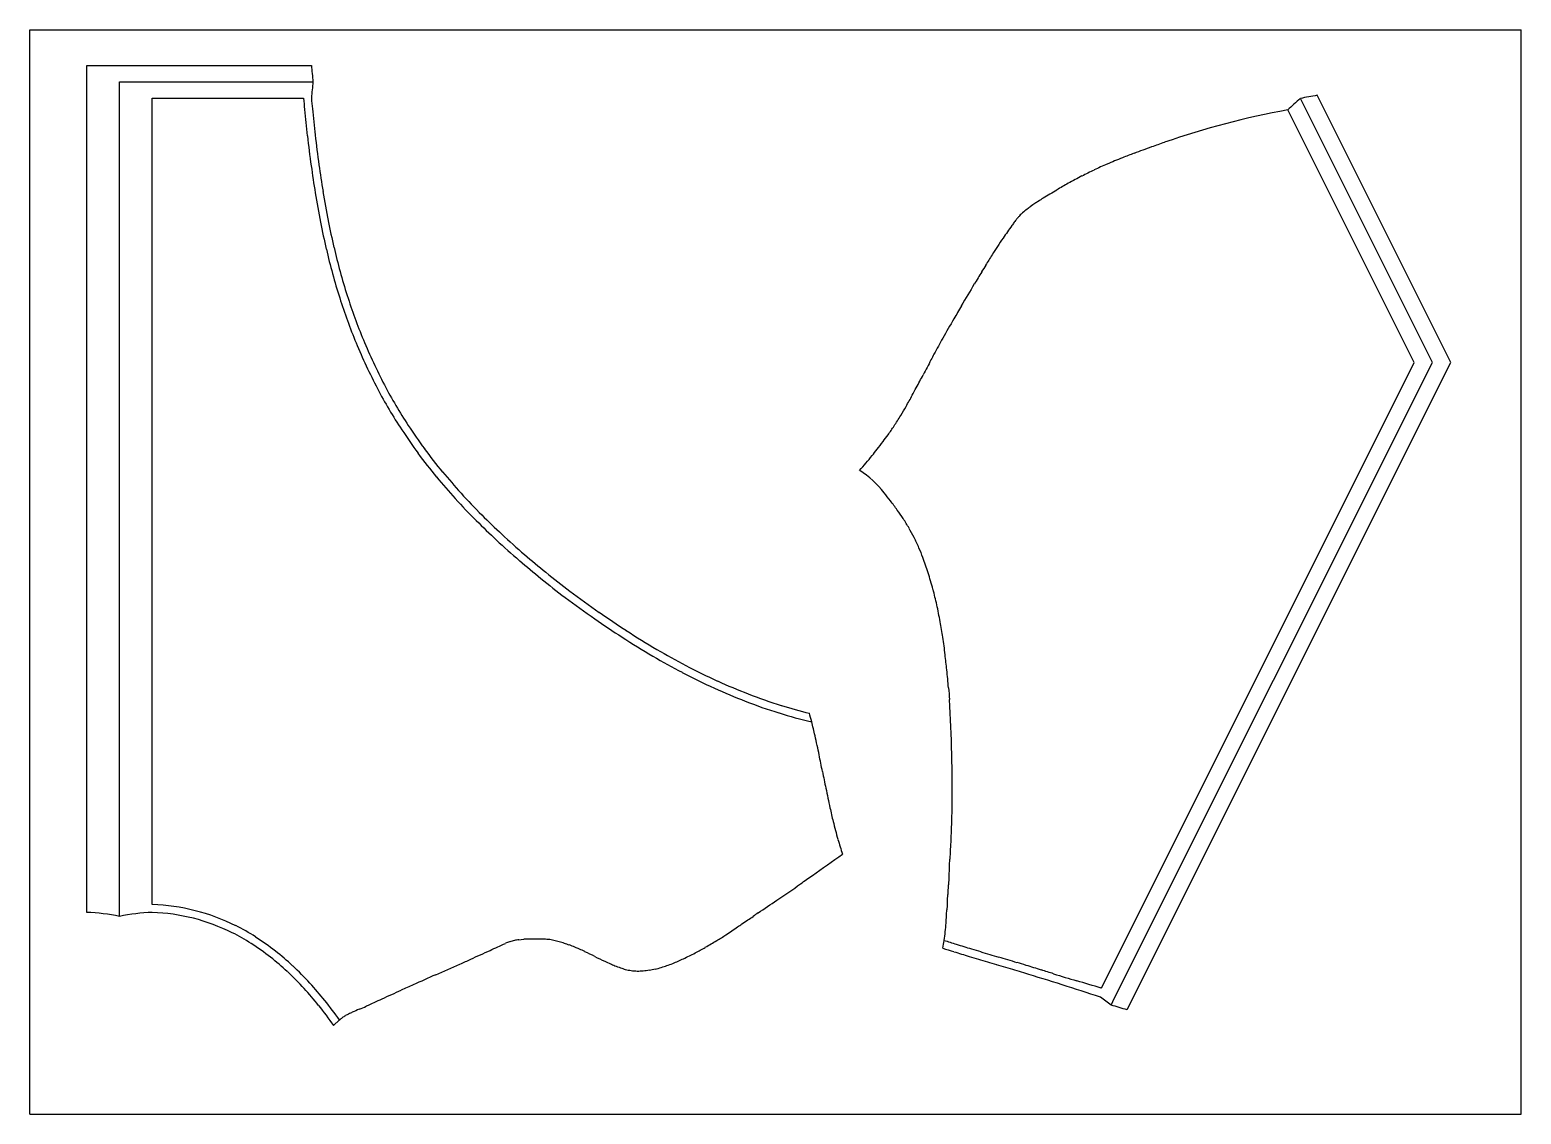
# Model space of a CAD drawing. Extents: x -48 to 1052, y -4104 to -3304.
import ezdxf

# ---------------------------------------------------------------- set-up
doc = ezdxf.new("R2010")
doc.units = 0
doc.layers.add('CUT', color=4, linetype='Continuous', lineweight=25, true_color=0x00ffff)

msp = doc.modelspace()

# ---------------------------------------------------------------- linework, layer by layer
at = {"layer": 'CUT'}
for p, q in [((-47.7, -4104.4), (-47.7, -3304.4)), ((-47.7, -3304.4), (1052.3, -3304.4)), ((1052.3, -4104.4), (1052.3, -3304.4)), ((-5.6, -3354.9), (-5.6, -3330.8)), ((-5.6, -3330.8), (18.5, -3330.8)), ((18.5, -3330.8), (42.7, -3330.8)), ((42.7, -3330.8), (154.3, -3330.8)), ((154.3, -3330.8), (160.1, -3330.8)), ((18.5, -3354.9), (18.5, -3342.8)), ((18.5, -3342.8), (42.7, -3342.8)), ((42.7, -3342.8), (161.2, -3342.8)), ((-5.6, -3949.8), (-5.6, -3354.9)), ((18.5, -3958.5), (18.5, -3354.9)), ((42.7, -3949.8), (42.7, -3354.9)), ((42.7, -3354.9), (154.3, -3354.9)), ((1000.4, -3549.9), (901.8, -3352.7)), ((973.4, -3549.9), (880.2, -3363.5)), ((986.9, -3549.9), (889.5, -3355.1)), ((742.7, -4011.4), (973.4, -3549.9)), ((752.5, -4018.7), (986.9, -3549.9)), ((764.3, -4022.2), (1000.4, -3549.9)), ((-5.6, -3955.6), (-5.6, -3949.8)), ((312.9, -3975.8), (316.8, -3975.4)), ((749.9, -4023.9), (752.5, -4018.7)), ((764.3, -4022.2), (761.6, -4027.5)), ((180.7, -4034.9), (176.4, -4039)), ((-47.7, -4104.4), (1052.3, -4104.4))]:
    msp.add_line(p, q, dxfattribs=at)
for centre, radius, start, end in [((1583.2, -3202.9), 1428.9, 185.1322, 185.619), ((1583.2, -3482.7), 1428.9, 174.381, 174.8538), ((1583.2, -3227.1), 1434.7, 185.1108, 185.4426), ((1583.2, -3227.1), 1428.9, 185.1322, 185.4426), ((1006.6, -3936.5), 593.1, 100.174, 101.3874), ((1211.5, -3262.5), 1061.3, 185.4426, 186.5008), ((1211.5, -3262.5), 1055.5, 185.4426, 186.5008), ((985, -3947.3), 593.1, 100.174, 109.2692), ((1284.3, -3797.6), 593.1, 131.7427, 132.9561), ((1093.2, -3276), 942.2, 186.5008, 187.8573), ((1093.2, -3276), 936.4, 186.5008, 187.8573), ((1189.6, -4532.6), 1213.1, 109.2692, 109.7519), ((907, -3776.3), 405.7, 111.5095, 113.2608), ((940.5, -3861.2), 497, 110.4573, 111.5095), ((1153.4, -4431.8), 1106, 109.7519, 110.4573), ((917.1, -3300.3), 764.4, 187.8573, 189.3634), ((917.1, -3300.3), 758.6, 187.8573, 189.3634), ((856.8, -3659.8), 278.8, 115.3606, 117.4405), ((858.3, -3662.8), 282.2, 113.2608, 115.3606), ((915.2, -3768.6), 402.4, 119.2907, 120.6905), ((890.7, -3725), 352.4, 117.4405, 119.2907), ((853.3, -3310.8), 699.8, 189.3634, 191.1668), ((853.3, -3310.8), 694, 189.3634, 191.1668), ((780.6, -3563.3), 157, 122.5497, 123.5883), ((893.3, -3739.9), 366.5, 121.8698, 122.5497), ((999.2, -3910.2), 567, 120.6905, 121.8698), ((707.1, -3465.1), 34.1, 136.5903, 140.0115), ((707.4, -3465.3), 34.5, 131.3302, 136.5903), ((726.4, -3487), 63.3, 127.4486, 131.3302), ((742, -3507.3), 88.9, 125.3421, 127.4486), ((764.7, -3539.4), 128.3, 123.5883, 125.3421), ((754.2, -3330.4), 598.8, 191.1668, 193.1164), ((754.2, -3330.4), 593, 191.1672, 193.1164), ((1435.8, -3982.6), 928, 144.8874, 145.5854), ((867.2, -3582.8), 232.9, 144.1497, 144.8874), ((731, -3484.4), 64.9, 142.7525, 144.1497), ((721.7, -3477.3), 53.2, 140.0115, 142.7525), ((629.7, -3360), 465, 193.0452, 197.5772), ((1002.3, -3685.6), 402.6, 146.6466, 147.681), ((1001.5, -3685.1), 401.6, 145.5854, 146.6466), ((629.7, -3360), 470.8, 193.0452, 197.5772), ((1183.5, -3800.3), 617, 147.681, 148.5165), ((2759.1, -4749.8), 2456.5, 148.9571, 149.2012), ((1300.4, -3871.8), 754, 148.5165, 148.9571), ((4032.6, -5508.9), 3939.2, 149.2012, 149.4733), ((584, -3374.5), 422.8, 197.5772, 202.3597), ((584, -3374.5), 417, 197.5772, 202.3597), ((1844.6, -4218.7), 1399, 149.4733, 149.9297), ((1621.8, -4089.7), 1141.6, 149.9297, 150.7528), ((562, -3383.5), 399, 202.3597, 207.7096), ((562, -3383.5), 393.2, 202.3597, 207.7096), ((1295.2, -3906.8), 767.3, 150.7528, 151.7569), ((4438.6, -5564.8), 4321.1, 152.1778, 152.3414), ((1194.4, -3852.7), 652.9, 151.7569, 152.1778), ((-964.6, -2733), 1779.2, 331.9912, 332.3414), ((525.4, -3402.8), 357.7, 207.7096, 213.3607), ((525.4, -3402.8), 351.9, 207.7096, 213.3631), ((181.9, -3344.1), 480, 330.2533, 331.3831), ((85.4, -3291.5), 589.9, 331.3831, 331.9912), ((324.8, -3425.8), 315.4, 328.8596, 330.2533), ((530.6, -3401.5), 356.9, 213.0693, 216.4069), ((414.1, -3482.2), 209.7, 324.7437, 326.9341), ((362.4, -3448.6), 271.4, 326.9341, 328.8596), ((530.6, -3401.5), 362.7, 213.0716, 216.4074), ((413.6, -3481.8), 210.3, 323.0503, 324.7437), ((563.6, -3377.2), 403.8, 216.4074, 219.569), ((563.6, -3377.2), 398, 216.4074, 219.569), ((180.9, -3295.1), 508.8, 318.917, 320.5251), ((323.8, -3412.8), 323.6, 320.5251, 321.5732), ((360.8, -3442.1), 276.4, 321.5732, 323.0503), ((522.8, -3693), 76, 38.2621, 56.7762), ((583.2, -3360.9), 429.2, 219.569, 222.3664), ((583.2, -3360.9), 423.4, 219.569, 222.3664), ((629.6, -3318.7), 492, 222.3664, 224.9792), ((629.6, -3318.7), 486.2, 222.3664, 224.9792), ((389.7, -3802.8), 248.5, 37.3853, 39.1405), ((408.1, -3788.7), 225.3, 35.2412, 37.3853), ((656.5, -3291.8), 524.2, 224.9792, 227.2291), ((438.3, -3767.4), 188.4, 32.8964, 35.2412), ((656.5, -3291.8), 530, 224.9792, 227.2291), ((450.4, -3759.5), 174, 30.1429, 32.8964), ((470.5, -3747.9), 150.7, 27.1846, 30.1429), ((720.2, -3222.9), 623.9, 227.2291, 229.3028), ((720.2, -3222.9), 618.1, 227.2291, 229.3028), ((478.6, -3743.7), 141.6, 23.832, 27.1846), ((757.7, -3179.4), 681.3, 229.3028, 231.0373), ((757.7, -3179.4), 675.5, 229.3028, 231.0373), ((491.6, -3738), 127.4, 20.297, 23.832), ((389.6, -3776.1), 236.2, 17.512, 20.3921), ((851.2, -3063.7), 824.3, 231.0373, 232.6086), ((357.8, -3786.1), 269.6, 14.8161, 17.512), ((851.2, -3063.7), 830.1, 231.0373, 232.6086), ((337.3, -3791.6), 290.9, 12.5026, 14.8161), ((838.5, -3066.2), 820.3, 233.2089, 235.0874), ((838.5, -3066.2), 814.6, 233.2089, 235.0874), ((283, -3803.6), 346.5, 10.3828, 12.5026), ((755, -3185.9), 674.4, 235.0874, 237.1592), ((755, -3185.9), 668.6, 235.0874, 237.1592), ((723.7, -3234.2), 611.1, 237.1592, 239.64), ((247.9, -3810), 382.1, 8.6473, 10.3828), ((723.7, -3234.2), 616.9, 237.1592, 239.64), ((675.7, -3316.2), 516.1, 239.64, 242.3372), ((150, -3824.9), 481.2, 7.1007, 8.6473), ((675.7, -3316.2), 521.9, 239.64, 242.3372), ((83.5, -3833.2), 548.1, 5.925, 7.1007), ((657.7, -3350.6), 483.1, 242.3372, 245.4854), ((657.7, -3350.6), 477.3, 242.3372, 245.4854), ((-135.1, -3855.9), 767.9, 4.9316, 5.925), ((631.2, -3408.7), 419.2, 245.4854, 248.8652), ((631.2, -3408.7), 413.4, 245.4854, 248.8652), ((621.9, -3432.7), 387.7, 248.8652, 252.6991), ((1473.3, -3732.4), 845.2, 183.8981, 184.4824), ((621.9, -3432.7), 393.5, 248.8652, 252.6991), ((610, -3471.2), 347.4, 252.6991, 256.2332), ((-529.2, -3867.7), 1161.9, 359.4342, 3.4177), ((610, -3471.2), 353.2, 252.6991, 256.7459), ((158.9, -3909.8), 382.1, 14.3842, 15.3727), ((158.9, -3909.8), 382.1, 12.7943, 14.3842), ((-163.2, -3983), 712.4, 11.63, 12.7943), ((-795.6, -4113.1), 1358, 11.101, 11.63), ((2792.5, -3409.1), 2298.5, 191.101, 191.4135), ((1420.8, -3686), 899.1, 191.4135, 192.359), ((961.3, -3786.7), 428.7, 192.359, 193.7282), ((167, -3874.3), 465.6, 357.7783, 359.3938), ((886.8, -3804.9), 352, 193.7282, 195.945), ((60.2, -3870.1), 572.5, 356.8453, 357.7783), ((788, -3833.2), 249.2, 195.945, 198.5797), ((-775.9, -3824.1), 1410, 356.2507, 356.8453), ((-7858.3, 7919.1), 14516.1, 305.29812, 305.40537), ((4781.7, -4200.5), 4160.5, 176.1643, 176.2468), ((-3332.4, -3656.5), 3971.9, 356.1643, 356.2507), ((-640.2, -2278), 2022.9, 304.4249, 305.0263), ((-775.9, -2084.3), 2259.3, 305.0263, 305.2981), ((1594, -3994.9), 966.1, 176.4566, 176.7518), ((2537.5, -4053.3), 1911.3, 176.2468, 176.4566), ((-200.8, -2919.1), 1245.6, 303.6585, 304.4249), ((950.1, -3964.3), 321.6, 176.3498, 177.3001), ((784.9, -3953.8), 156, 174.9855, 176.3498), ((-10.7, -4098.9), 143.4, 78.2299, 87.9702), ((47.8, -4098.9), 143.4, 92.0861, 101.7701), ((37.6, -4098.9), 149.2, 63.486, 88.0491), ((37.6, -4098.9), 143.4, 63.486, 87.9702), ((-1104.8, -1658.8), 2796.2, 304.5747, 304.6687), ((3305.9, -8036), 4957.7, 124.6157, 124.6687), ((358.6, -3944.8), 270.2, 356.031, 357.1411), ((100.8, -3931.9), 528.3, 357.1411, 357.6318), ((1409.7, -3986), 781.6, 177.3001, 177.6318), ((33.2, -4107.7), 153.3, 57.4494, 63.486), ((33.2, -4107.7), 159.1, 57.4494, 63.486), ((139.1, -3470.9), 598.2, 303.1022, 304.0946), ((22.6, -3298.9), 805.9, 304.0946, 304.3712), ((-362.2, -2736.3), 1487.5, 304.3712, 304.5747), ((485.2, -3953.5), 143.3, 350.8827, 356.031), ((19.7, -4128.9), 178.3, 51.8387, 57.4494), ((19.7, -4128.9), 184.1, 51.8387, 57.4494), ((-864.1, -1439.9), 2794, 294.4379, 294.6932), ((315.3, -4005.9), 30.1, 107.5588, 113.8905), ((317.4, -4012.3), 36.8, 101.8328, 107.5588), ((318.5, -4017.6), 42.2, 97.5196, 101.8328), ((321.9, -4050.7), 75.5, 91.7785, 93.9417), ((324.6, -4136.6), 161.4, 90.2987, 91.7785), ((326, -4397.1), 421.9, 89.8221, 90.2987), ((328, -3752.8), 222.3, 269.8221, 270.7265), ((326.9, -4031.9), 56.8, 82.0401, 86.0459), ((326.1, -4037.6), 62.7, 78.2254, 82.0401), ((325.2, -4042), 67.1, 74.9063, 78.2254), ((321.7, -4054.9), 80.5, 71.8761, 74.9063), ((318.7, -4063.9), 89.9, 69.4643, 71.8761), ((308.4, -4091.4), 119.4, 67.371, 69.4643), ((300.2, -4111.2), 140.8, 65.913, 67.371), ((339.3, -3788.1), 223, 297.7486, 299.9318), ((301, -3721.6), 299.7, 299.9318, 301.815), ((271.6, -3674.2), 355.6, 301.815, 303.1022), ((485.2, -3953.5), 143.3, 348.5452, 350.8827), ((1059.7, -2608.8), 1440.1, 252.4595, 252.802), ((1059.7, -2608.8), 1434.3, 252.43, 252.802), ((1294.1, -1851.6), 2227, 252.802, 253.1033), ((10.4, -4140.7), 193.4, 47.0223, 51.8387), ((10.4, -4140.7), 199.2, 47.0223, 51.8387), ((-1854.6, 746.3), 5194.2, 294.1396, 294.2357), ((-1550.3, 70.3), 4452.8, 294.2357, 294.4379), ((264.4, -4191.2), 228.5, 64.7685, 65.913), ((173.3, -4384.5), 442.1, 63.7129, 64.7685), ((519, -3684.6), 338.5, 243.7129, 245.0915), ((459.6, -3812.6), 197.4, 245.0915, 246.4002), ((365.5, -3841.4), 163.6, 291.9174, 294.9747), ((350.6, -3809.6), 198.7, 294.9747, 297.7486), ((1294.1, -1851.6), 2232.8, 252.802, 253.1033), ((1429, -1407.4), 2697, 253.1034, 253.2566), ((1429, -1407.4), 2691.2, 253.1033, 253.2566), ((3552.2, 5650.3), 10067.2, 253.25656, 253.3358), ((3552.2, 5650.2), 10061.3, 253.25656, 253.3358), ((-2744.1, -15384.1), 11895.1, 73.26715, 73.3358), ((-113.1, -6632.7), 2756.8, 73.1245, 73.2671), ((-11.5, -4164.3), 225.6, 42.5543, 47.0223), ((-11.5, -4164.3), 231.4, 42.5543, 47.0223), ((7018.3, -19130.7), 16573.4, 114.09656, 114.15966), ((-10325.9, 19649), 25908.3, 294.09656, 294.13959), ((431.9, -3875.9), 128.3, 246.4002, 248.0235), ((425.1, -3892.8), 110.1, 248.0235, 250.2813), ((416.6, -3916.7), 84.7, 250.2813, 252.8549), ((400.8, -3958.1), 40.6, 256.8686, 263.0221), ((401.3, -3953.9), 44.9, 263.0221, 268.8742), ((401.4, -3950.7), 48.1, 268.8742, 273.9956), ((400.8, -3942.4), 56.3, 273.9956, 278.7253), ((400, -3937.3), 61.5, 278.7253, 282.7018), ((397.3, -3925.3), 73.9, 282.7018, 286.3306), ((395.3, -3918.3), 81.1, 286.3306, 289.3385), ((389.6, -3902.1), 98.3, 289.3385, 292.0719), ((-2744, -15383.9), 11889.1, 73.26714, 73.3358), ((-113.1, -6632.7), 2751, 73.1245, 73.2671), ((14.7, -6211.7), 2311, 71.6573, 73.1245), ((14.7, -6211.7), 2316.8, 72.8339, 73.1245), ((264.2, -5404), 1471.5, 72.4693, 72.8339), ((2338.6, 1429.7), 5670.3, 253.2815, 253.4622), ((-24, -4175.7), 242.5, 38.6592, 42.5543), ((-24, -4175.7), 248.3, 38.6592, 42.5543), ((1877.8, -7675.4), 4017.5, 114.2758, 114.4981), ((2236.8, -8471.2), 4890.6, 114.1597, 114.2758), ((-807.8, -9166.4), 5383.1, 73.2608, 73.4622), ((8.3, -6451.2), 2547.9, 73.2485, 73.2719), ((-48.2, -4195.1), 273.6, 34.7998, 38.6592), ((-48.2, -4195.1), 279.4, 34.9869, 38.6592), ((140.3, -3890.9), 146.8, 292.0184, 294.1983), ((1297.8, -6402.5), 2618.7, 114.4981, 114.7734), ((-2451.1, -8344.7), 5377.3, 53.4676, 53.5729), ((-786.1, -9177.2), 5377.3, 73.2715, 73.4022), ((200.4, -4059), 31.1, 124.5722, 129.4147), ((205, -4065.7), 39.3, 120.2604, 124.5722), ((208.2, -4071.1), 45.6, 117.1319, 120.2604), ((219.6, -4093.4), 70.6, 114.6176, 117.1319), ((241.5, -4141.2), 123.2, 112.0184, 114.6176)]:
    msp.add_arc(centre, radius, start, end, dxfattribs=at)

doc.saveas('drawing.dxf')
